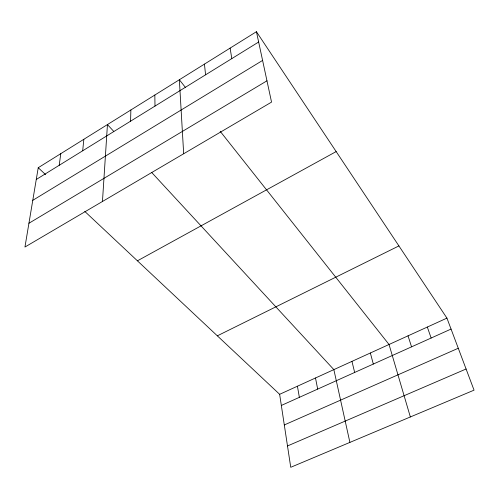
<?xml version="1.0" encoding="UTF-8"?>
<svg xmlns="http://www.w3.org/2000/svg" width="499" height="499" viewBox="0 0 499 499"><rect width="100%" height="100%" fill="white"/><g stroke="black" fill="none" stroke-linecap="round" stroke-linejoin="round"><path stroke-width="0.75" d="M130.57 121.182L130.875 109.973M102.457 201.484L107.447 124.575L113.766 131.418M82.684 150.785L83.851 139.283M59.206 165.294L60.784 153.661M38.236 167.72L24.95 247.03L271.543 102.114L256.43 31.705L38.236 167.72L45.615 174.65M36.265 179.478L258.644 42.022M32.772 200.336L262.593 60.435M28.93 223.259L266.971 80.807M137.425 260.821L336.164 151.577M217.339 335.833L398.913 245.92M279.64 394.31L446.936 318.119L474.05 390.156L290.742 467.295L279.64 394.31L84.78 211.408M281.336 405.456L451.059 329.066M284.299 424.955L458.275 348.252M287.499 445.956L466.085 368.998M151.577 172.342L333.856 369.622L349.899 442.401M185.622 87.668L179.353 79.753L183.676 153.748M220.202 131.324L389.039 344.491L410.353 416.958M256.43 31.705L446.936 318.119M427.325 327.051L431.142 338.029M408.026 335.839L411.556 346.849M370.352 352.999L373.321 364.058M351.957 361.376L354.664 372.454M315.493 377.98L317.682 389.101M297.423 386.214L299.363 397.347M230.126 48.104L231.792 58.62M204.44 64.109L205.582 74.819M154.833 95.035L154.996 106.094"/></g></svg>
